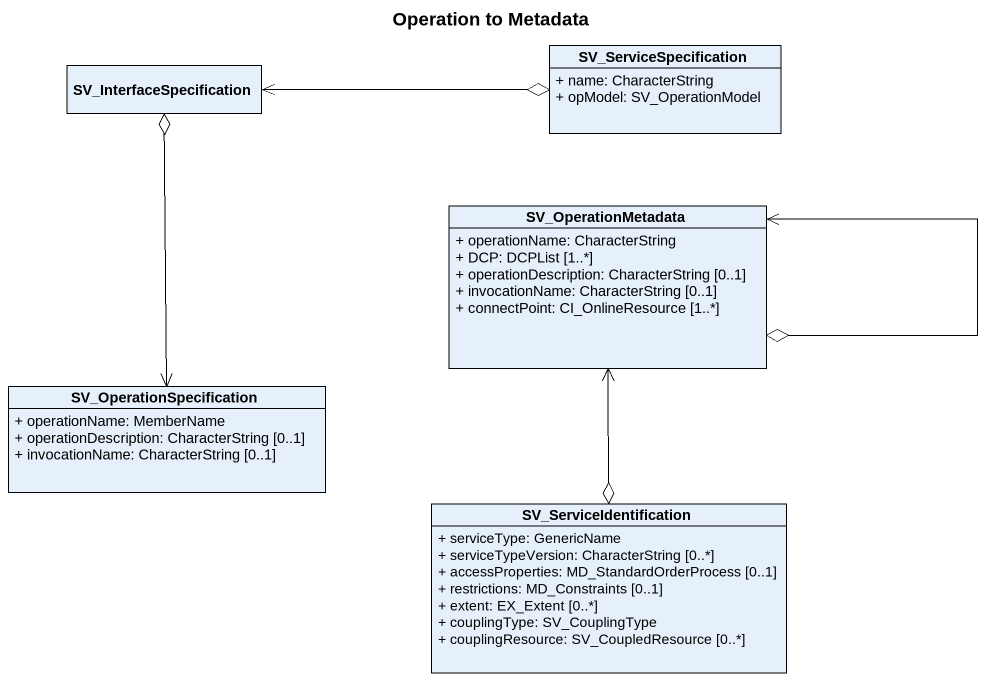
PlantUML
@startuml
title Operation to Metadata
hide circle
hide empty members
skinparam classAttributeIconSize 0
class SV_InterfaceSpecification
class SV_ServiceSpecification {
  + name: CharacterString
  + opModel: SV_OperationModel
}
class SV_OperationMetadata {
  + operationName: CharacterString
  + DCP: DCPList [1..*]
  + operationDescription: CharacterString [0..1]
  + invocationName: CharacterString [0..1]
  + connectPoint: CI_OnlineResource [1..*]
}
class SV_OperationSpecification {
  + operationName: MemberName
  + operationDescription: CharacterString [0..1]
  + invocationName: CharacterString [0..1]
}
class SV_ServiceIdentification {
  + serviceType: GenericName
  + serviceTypeVersion: CharacterString [0..*]
  + accessProperties: MD_StandardOrderProcess [0..1]
  + restrictions: MD_Constraints [0..1]
  + extent: EX_Extent [0..*]
  + couplingType: SV_CouplingType
  + couplingResource: SV_CoupledResource [0..*]
}
SV_ServiceSpecification o-left-> SV_InterfaceSpecification
SV_OperationMetadata o--> SV_OperationMetadata
SV_OperationSpecification <-up-o SV_InterfaceSpecification
SV_ServiceIdentification o-up-> SV_OperationMetadata
@enduml
